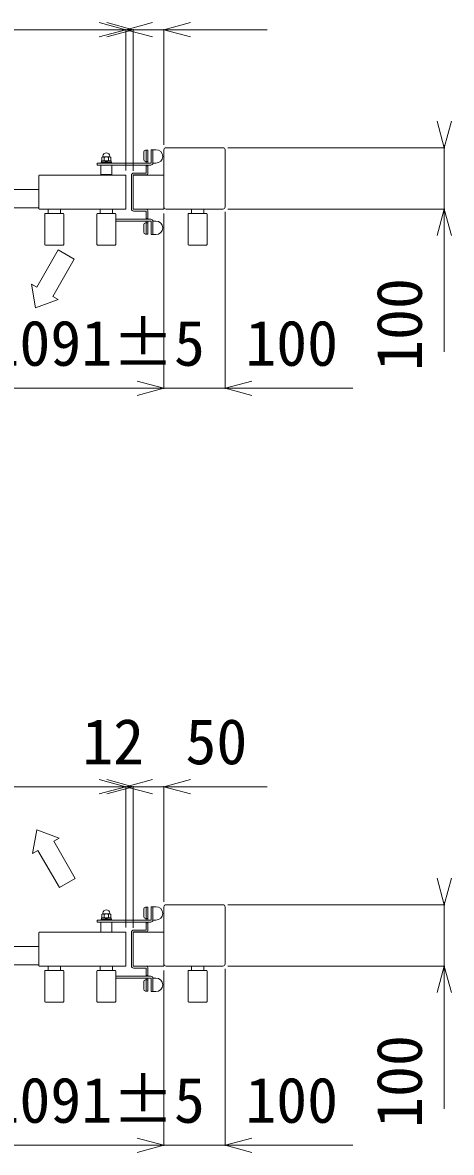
# Model space of a CAD drawing. Units: millimetres, scale not verified. Extents: x -6116 to 6499, y -4320 to 4590.
# Drawn here: x -3158 to -2457, y 1276 to 3119 of the extents above; entities that cross this region are included whole.
import ezdxf
from ezdxf.enums import TextEntityAlignment as Align

# ---------------------------------------------------------------- set-up
doc = ezdxf.new("R2010")
doc.units = ezdxf.units.MM
doc.header["$LTSCALE"] = 20
doc.layers.add('0-0_0', color=7, linetype='Continuous', lineweight=9)
doc.styles.add('ＭＳ ゴシック', font='')
doc.styles.get('ＭＳ ゴシック').set_extended_font_data('MS Gothic')

msp = doc.modelspace()

# ---------------------------------------------------------------- linework, layer by layer
at = {"layer": '0-0_0'}
for p, q in [((-2988.79, 3107.03), (-3032.25, 3118.68)), ((-2976.79, 3107.03), (-3020.25, 3118.68)), ((-2988.79, 3107.03), (-2945.32, 3118.68)), ((-2926.79, 3107.03), (-2883.32, 3118.68)), ((-2988.79, 3107.03), (-3988.79, 3107.03)), ((-2988.79, 3107.03), (-3032.25, 3095.39)), ((-2976.79, 3107.03), (-3020.25, 3095.39)), ((-2988.79, 2877.66), (-2988.79, 3107.83)), ((-2976.79, 3107.03), (-2988.79, 3107.03)), ((-2988.79, 3107.03), (-2945.32, 3095.39)), ((-2976.79, 2877.16), (-2976.79, 3107.83)), ((-2926.79, 3107.03), (-2976.79, 3107.03)), ((-2926.79, 2919.16), (-2926.79, 3107.83)), ((-2468.88, 2914.66), (-2480.53, 2958.12)), ((-2923.29, 2914.66), (-2830.29, 2914.66)), ((-2822.29, 2914.66), (-2468.08, 2914.66)), ((-2468.88, 2914.66), (-2468.88, 2814.66)), ((-3028.49, 2893.01), (-3013.09, 2893.01)), ((-3028.49, 2893.01), (-3028.49, 2891.01)), ((-3028.29, 2898.79), (-3028.29, 2893.01)), ((-3026.41, 2899.51), (-3015.16, 2899.51)), ((-3026.38, 2900.81), (-3026.38, 2899.51)), ((-3024.53, 2898.79), (-3024.53, 2893.01)), ((-3022.79, 2891.01), (-3020.79, 2893.01)), ((-3020.79, 2891.01), (-3018.79, 2893.01)), ((-3017.04, 2898.79), (-3017.04, 2893.01)), ((-3015.11, 2900.81), (-3015.11, 2899.51)), ((-3013.29, 2898.79), (-3013.29, 2893.01)), ((-3013.09, 2893.01), (-3013.09, 2891.01)), ((-2959.79, 2895.16), (-2959.79, 2907.66)), ((-2952.79, 2910.66), (-2956.79, 2910.66)), ((-2955.79, 2892.16), (-2955.79, 2910.66)), ((-2952.79, 2889.41), (-2952.79, 2910.66)), ((-2944.79, 2889.91), (-2944.79, 2911.41)), ((-2926.79, 2911.16), (-2926.79, 2815.16)), ((-2826.79, 2911.16), (-2826.79, 2818.16)), ((-3035.79, 2889.41), (-3035.79, 2886.41)), ((-3035.79, 2889.41), (-2948.29, 2889.41)), ((-3035.79, 2886.41), (-2948.29, 2886.41)), ((-3029.79, 2869.91), (-3029.79, 2886.41)), ((-3029.29, 2891.01), (-3012.29, 2891.01)), ((-3012.29, 2891.01), (-3012.29, 2889.41)), ((-3011.79, 2869.91), (-3011.79, 2886.41)), ((-2952.79, 2892.16), (-2956.79, 2892.16)), ((-2955.79, 2889.41), (-2955.79, 2892.16)), ((-2955.79, 2873.66), (-2955.79, 2886.41)), ((-2952.79, 2885.16), (-2955.79, 2885.16)), ((-2952.79, 2873.66), (-2952.79, 2886.41)), ((-2944.82, 2889.41), (-2939.79, 2889.41)), ((-3130.79, 2815.16), (-3130.79, 2869.16)), ((-2989.29, 2869.66), (-3130.29, 2869.66)), ((-3011.79, 2870.91), (-3029.79, 2870.91)), ((-3011.79, 2869.91), (-3029.79, 2869.91)), ((-3027.29, 2869.91), (-3027.29, 2869.66)), ((-3014.29, 2869.91), (-3014.29, 2869.66)), ((-2988.79, 2815.16), (-2988.79, 2869.16)), ((-2979.79, 2869.66), (-2979.79, 2814.66)), ((-2976.79, 2814.66), (-2976.79, 2869.66)), ((-2976.29, 2873.16), (-2956.29, 2873.16)), ((-2976.29, 2870.16), (-2956.29, 2870.16)), ((-2976.29, 2869.66), (-2927.29, 2869.66)), ((-3130.79, 2846.66), (-3938.79, 2846.66)), ((-3130.79, 2816.66), (-3938.79, 2816.66)), ((-2989.29, 2814.66), (-3130.29, 2814.66)), ((-3121.29, 2756.86), (-3121.29, 2806.46)), ((-3091.29, 2807.46), (-3120.29, 2807.46)), ((-3115.79, 2814.16), (-3115.79, 2807.46)), ((-3096.29, 2814.66), (-3115.29, 2814.66)), ((-3095.79, 2814.16), (-3095.79, 2807.46)), ((-3090.29, 2756.86), (-3090.29, 2806.46)), ((-3036.29, 2756.86), (-3036.29, 2806.46)), ((-3006.29, 2807.46), (-3035.29, 2807.46)), ((-3030.79, 2814.16), (-3030.79, 2807.46)), ((-3011.29, 2814.66), (-3030.29, 2814.66)), ((-3010.79, 2814.16), (-3010.79, 2807.46)), ((-3005.29, 2756.86), (-3005.29, 2806.46)), ((-2976.29, 2814.66), (-2927.29, 2814.66)), ((-2976.29, 2814.16), (-2956.29, 2814.16)), ((-2976.29, 2811.16), (-2956.29, 2811.16)), ((-2955.79, 2810.66), (-2955.79, 2797.91)), ((-2955.79, 2810.66), (-2955.79, 2797.91)), ((-2952.79, 2810.66), (-2952.79, 2797.91)), ((-2952.79, 2810.66), (-2952.79, 2797.91)), ((-2926.79, 2807.16), (-2926.79, 2521.5)), ((-2923.29, 2814.66), (-2830.29, 2814.66)), ((-2887.29, 2756.86), (-2887.29, 2806.46)), ((-2886.29, 2807.46), (-2857.29, 2807.46)), ((-2881.79, 2811.56), (-2881.79, 2814.66)), ((-2881.79, 2814.16), (-2881.79, 2807.46)), ((-2881.29, 2814.66), (-2862.29, 2814.66)), ((-2861.79, 2814.16), (-2861.79, 2807.46)), ((-2856.29, 2756.86), (-2856.29, 2806.46)), ((-2826.79, 2810.16), (-2826.79, 2521.5)), ((-2822.29, 2814.66), (-2468.08, 2814.66)), ((-2468.88, 2814.66), (-2457.23, 2771.19)), ((-3005.29, 2797.91), (-2948.29, 2797.91)), ((-3005.29, 2794.91), (-2948.29, 2794.91)), ((-2959.79, 2789.16), (-2959.79, 2776.66)), ((-2952.79, 2792.16), (-2956.79, 2792.16)), ((-2952.79, 2799.16), (-2955.79, 2799.16)), ((-2955.79, 2794.91), (-2955.79, 2792.16)), ((-2955.79, 2792.16), (-2955.79, 2773.66)), ((-2952.79, 2794.91), (-2952.79, 2773.66)), ((-2944.82, 2794.91), (-2939.79, 2794.91)), ((-2944.79, 2794.41), (-2944.79, 2772.91)), ((-2952.79, 2773.66), (-2956.79, 2773.66)), ((-3091.29, 2755.86), (-3120.29, 2755.86)), ((-3006.29, 2755.86), (-3035.29, 2755.86)), ((-2886.29, 2755.86), (-2857.29, 2755.86)), ((-2926.79, 2522.3), (-2970.25, 2533.95)), ((-2826.79, 2522.3), (-2783.32, 2533.95)), ((-2926.79, 2522.3), (-4017.79, 2522.3)), ((-2926.79, 2522.3), (-2970.25, 2510.65)), ((-2826.79, 2522.3), (-2926.79, 2522.3)), ((-2988.79, 1872.39), (-3032.25, 1884.03)), ((-2976.79, 1872.39), (-3020.25, 1884.03)), ((-2988.79, 1872.39), (-2945.32, 1884.03)), ((-2926.79, 1872.39), (-2883.32, 1884.03)), ((-2988.79, 1872.39), (-3988.79, 1872.39)), ((-2988.79, 1872.39), (-3032.25, 1860.74)), ((-2976.79, 1872.39), (-3020.25, 1860.74)), ((-2988.79, 1643.01), (-2988.79, 1873.19)), ((-2976.79, 1872.39), (-2988.79, 1872.39)), ((-2988.79, 1872.39), (-2945.32, 1860.74)), ((-2976.79, 1642.51), (-2976.79, 1873.19)), ((-2926.79, 1872.39), (-2976.79, 1872.39)), ((-2926.79, 1684.51), (-2926.79, 1873.19)), ((-2468.88, 1680.01), (-2480.53, 1723.48)), ((-2923.29, 1680.01), (-2830.29, 1680.01)), ((-2822.29, 1680.01), (-2468.08, 1680.01)), ((-2468.88, 1680.01), (-2468.88, 1580.01)), ((-3028.29, 1664.14), (-3028.29, 1658.36)), ((-3026.41, 1664.86), (-3015.16, 1664.86)), ((-3026.38, 1666.16), (-3026.38, 1664.86)), ((-3024.53, 1664.14), (-3024.53, 1658.36)), ((-3017.04, 1664.14), (-3017.04, 1658.36)), ((-3015.11, 1666.16), (-3015.11, 1664.86)), ((-3013.29, 1664.14), (-3013.29, 1658.36)), ((-2959.79, 1660.51), (-2959.79, 1673.01)), ((-2952.79, 1676.01), (-2956.79, 1676.01)), ((-2955.79, 1657.51), (-2955.79, 1676.01)), ((-2952.79, 1654.76), (-2952.79, 1676.01)), ((-2944.79, 1655.26), (-2944.79, 1676.76)), ((-2926.79, 1676.51), (-2926.79, 1580.51)), ((-2826.79, 1676.51), (-2826.79, 1583.51)), ((-3035.79, 1654.76), (-3035.79, 1651.76)), ((-3035.79, 1654.76), (-2948.29, 1654.76)), ((-3035.79, 1651.76), (-2948.29, 1651.76)), ((-3029.79, 1635.26), (-3029.79, 1651.76)), ((-3029.29, 1656.36), (-3012.29, 1656.36)), ((-3029.29, 1656.36), (-3029.29, 1654.76)), ((-3028.49, 1658.36), (-3013.09, 1658.36)), ((-3028.49, 1658.36), (-3028.49, 1656.36)), ((-3022.79, 1656.36), (-3020.79, 1658.36)), ((-3020.79, 1656.36), (-3018.79, 1658.36)), ((-3013.09, 1658.36), (-3013.09, 1656.36)), ((-3012.29, 1656.36), (-3012.29, 1654.76)), ((-3011.79, 1635.26), (-3011.79, 1651.76)), ((-2952.79, 1657.51), (-2956.79, 1657.51)), ((-2955.79, 1654.76), (-2955.79, 1657.51)), ((-2955.79, 1639.01), (-2955.79, 1651.76)), ((-2955.79, 1639.01), (-2955.79, 1651.76)), ((-2952.79, 1650.51), (-2955.79, 1650.51)), ((-2952.79, 1639.01), (-2952.79, 1651.76)), ((-2952.79, 1639.01), (-2952.79, 1651.76)), ((-2944.82, 1654.76), (-2939.79, 1654.76)), ((-3130.79, 1580.51), (-3130.79, 1634.51)), ((-2989.29, 1635.01), (-3130.29, 1635.01)), ((-2988.79, 1580.51), (-2988.79, 1634.51)), ((-2979.79, 1580.01), (-2979.79, 1635.01)), ((-2976.79, 1580.01), (-2976.79, 1635.01)), ((-2976.79, 1580.51), (-2976.79, 1634.51)), ((-2976.29, 1638.51), (-2956.29, 1638.51)), ((-2976.29, 1635.51), (-2956.29, 1635.51)), ((-2976.29, 1635.01), (-2927.29, 1635.01)), ((-3130.79, 1612.01), (-3938.79, 1612.01)), ((-3130.79, 1582.01), (-3938.79, 1582.01)), ((-2989.29, 1580.01), (-3130.29, 1580.01)), ((-3121.29, 1522.21), (-3121.29, 1571.81)), ((-3091.29, 1572.81), (-3120.29, 1572.81)), ((-3115.79, 1579.51), (-3115.79, 1572.81)), ((-3096.29, 1580.01), (-3115.29, 1580.01)), ((-3095.79, 1579.51), (-3095.79, 1572.81)), ((-3090.29, 1522.21), (-3090.29, 1571.81)), ((-3036.29, 1522.21), (-3036.29, 1571.81)), ((-3006.29, 1572.81), (-3035.29, 1572.81)), ((-3030.79, 1579.51), (-3030.79, 1572.81)), ((-3011.29, 1580.01), (-3030.29, 1580.01)), ((-3010.79, 1579.51), (-3010.79, 1572.81)), ((-3005.29, 1522.21), (-3005.29, 1571.81)), ((-2976.29, 1580.01), (-2927.29, 1580.01)), ((-2976.29, 1579.51), (-2956.29, 1579.51)), ((-2976.29, 1576.51), (-2956.29, 1576.51)), ((-2955.79, 1576.01), (-2955.79, 1563.26)), ((-2952.79, 1576.01), (-2952.79, 1563.26)), ((-2926.79, 1572.51), (-2926.79, 1286.85)), ((-2923.29, 1580.01), (-2830.29, 1580.01)), ((-2887.29, 1522.21), (-2887.29, 1571.81)), ((-2886.29, 1572.81), (-2857.29, 1572.81)), ((-2881.79, 1576.91), (-2881.79, 1580.01)), ((-2881.79, 1579.51), (-2881.79, 1572.81)), ((-2881.29, 1580.01), (-2862.29, 1580.01)), ((-2861.79, 1579.51), (-2861.79, 1572.81)), ((-2856.29, 1522.21), (-2856.29, 1571.81)), ((-2826.79, 1575.51), (-2826.79, 1286.85)), ((-2822.29, 1580.01), (-2468.08, 1580.01)), ((-2468.88, 1580.01), (-2457.23, 1536.54)), ((-3005.29, 1563.26), (-2948.29, 1563.26)), ((-3005.29, 1560.26), (-2948.29, 1560.26)), ((-2959.79, 1554.51), (-2959.79, 1542.01)), ((-2952.79, 1557.51), (-2956.79, 1557.51)), ((-2952.79, 1564.51), (-2955.79, 1564.51)), ((-2955.79, 1560.26), (-2955.79, 1557.51)), ((-2955.79, 1557.51), (-2955.79, 1539.01)), ((-2952.79, 1560.26), (-2952.79, 1539.01)), ((-2944.82, 1560.26), (-2939.79, 1560.26)), ((-2944.79, 1559.76), (-2944.79, 1538.26)), ((-2952.79, 1539.01), (-2956.79, 1539.01)), ((-3091.29, 1521.21), (-3120.29, 1521.21)), ((-3006.29, 1521.21), (-3035.29, 1521.21)), ((-2886.29, 1521.21), (-2857.29, 1521.21)), ((-2926.79, 1287.65), (-2970.25, 1299.3)), ((-2826.79, 1287.65), (-2783.32, 1299.3)), ((-2926.79, 1287.65), (-4017.79, 1287.65)), ((-2926.79, 1287.65), (-2970.25, 1276.01)), ((-2826.79, 1287.65), (-2926.79, 1287.65))]:
    msp.add_line(p, q, dxfattribs=at)
for points in [[(-2757.99, 3107.03), (-2926.79, 3107.03), (-2883.32, 3095.39)], [(-2468.88, 2918.66), (-2468.88, 2914.66), (-2457.23, 2958.12)], [(-2947.79, 2889.91), (-2947.79, 2911.41), (-2939.79, 2911.41)], [(-3029.29, 2891.01), (-3029.29, 2889.41), (-3012.29, 2889.41)], [(-2881.79, 2814.66), (-2861.79, 2814.66), (-2861.79, 2811.56)], [(-2468.88, 2581.86), (-2468.88, 2814.66), (-2480.53, 2771.19)], [(-2947.79, 2794.41), (-2947.79, 2772.91), (-2939.79, 2772.91)], [(-3108.24, 2672.2), (-3073.24, 2732.82), (-3099.22, 2747.82), (-3134.22, 2687.2), (-3142.88, 2692.2)], [(-3108.24, 2672.2), (-3099.58, 2667.2), (-3136.23, 2653.72), (-3142.88, 2692.2)], [(-2617.99, 2522.3), (-2826.79, 2522.3), (-2783.32, 2510.65)], [(-2757.99, 1872.39), (-2926.79, 1872.39), (-2883.32, 1860.74)], [(-3106.47, 1783.45), (-3097.81, 1788.45), (-3134.46, 1801.93), (-3141.11, 1763.45)], [(-3106.47, 1783.45), (-3071.47, 1722.82), (-3097.45, 1707.82), (-3132.45, 1768.45), (-3141.11, 1763.45)], [(-2468.88, 1684.01), (-2468.88, 1680.01), (-2457.23, 1723.48)], [(-2947.79, 1655.26), (-2947.79, 1676.76), (-2939.79, 1676.76)], [(-2881.79, 1580.01), (-2861.79, 1580.01), (-2861.79, 1576.91)], [(-2468.88, 1347.21), (-2468.88, 1580.01), (-2480.53, 1536.54)], [(-2947.79, 1559.76), (-2947.79, 1538.26), (-2939.79, 1538.26)], [(-2617.99, 1287.65), (-2826.79, 1287.65), (-2783.32, 1276.01)]]:
    msp.add_lwpolyline(points, dxfattribs=at)
for centre, radius, start, end in [((-2923.29, 2911.16), 3.5, 90, 180), ((-2830.29, 2911.16), 3.5, 0, 90), ((-2830.29, 2911.16), 3.5, 0, 90), ((-3026.41, 2896.71), 2.8, 47.92498, 132.07502), ((-3020.79, 2900.51), 5.62, 3.01796, 176.93285), ((-3020.79, 2889.42), 10.09, 68.19745, 111.80255), ((-3015.16, 2896.71), 2.8, 47.92498, 132.07502), ((-2956.79, 2907.66), 3, 90, 180), ((-2956.79, 2895.16), 3, 180, 270), ((-2939.79, 2900.41), 11, 270, 90), ((-2948.29, 2889.91), 0.5, 270, 0), ((-2948.29, 2889.91), 3.5, 270, 0), ((-3130.29, 2869.16), 0.5, 90, 180), ((-2989.29, 2869.16), 0.5, 0, 90), ((-2976.29, 2869.66), 3.5, 90, 180), ((-2976.29, 2869.66), 0.5, 90, 180), ((-2976.29, 2869.16), 0.5, 90, 180), ((-2956.29, 2873.66), 0.5, 270, 0), ((-2956.29, 2873.66), 3.5, 270, 0), ((-2927.29, 2869.16), 0.5, 0, 90), ((-3130.29, 2815.16), 0.5, 180, 270), ((-3120.29, 2806.46), 1, 90, 180), ((-3115.29, 2814.16), 0.5, 90, 180), ((-3096.29, 2814.16), 0.5, 0, 90), ((-3091.29, 2806.46), 1, 360, 90), ((-3035.29, 2806.46), 1, 90, 180), ((-3030.29, 2814.16), 0.5, 90, 180), ((-3011.29, 2814.16), 0.5, 0, 90), ((-3006.29, 2806.46), 1, 360, 90), ((-2989.29, 2815.16), 0.5, 270, 0), ((-2976.29, 2814.66), 3.5, 180, 270), ((-2976.29, 2815.16), 0.5, 180, 270), ((-2976.29, 2814.66), 0.5, 180, 270), ((-2956.29, 2810.66), 3.5, 0, 90), ((-2956.29, 2810.66), 3.5, 0, 90), ((-2956.29, 2810.66), 0.5, 0, 90), ((-2956.29, 2810.66), 0.5, 0, 90), ((-2927.29, 2815.16), 0.5, 270, 0), ((-2923.29, 2818.16), 3.5, 180, 270), ((-2886.29, 2806.46), 1, 90, 180), ((-2881.29, 2814.16), 0.5, 90, 180), ((-2862.29, 2814.16), 0.5, 0, 90), ((-2857.29, 2806.46), 1, 0, 90), ((-2830.29, 2818.16), 3.5, 270, 0), ((-2956.79, 2789.16), 3, 90, 180), ((-2948.29, 2794.41), 3.5, 0, 90), ((-2948.29, 2794.41), 0.5, 0, 90), ((-2939.79, 2783.91), 11, 270, 90), ((-2956.79, 2776.66), 3, 180, 270), ((-3120.29, 2756.86), 1, 180, 270), ((-3091.29, 2756.86), 1, 270, 360), ((-3035.29, 2756.86), 1, 180, 270), ((-3006.29, 2756.86), 1, 270, 360), ((-2886.29, 2756.86), 1, 180, 270), ((-2857.29, 2756.86), 1, 270, 0), ((-2923.29, 1676.51), 3.5, 90, 180), ((-2830.29, 1676.51), 3.5, 0, 90), ((-2830.29, 1676.51), 3.5, 0, 90), ((-3026.41, 1662.06), 2.8, 47.92498, 132.07502), ((-3020.79, 1665.86), 5.62, 3.01796, 176.93285), ((-3020.79, 1654.77), 10.09, 68.19745, 111.80255), ((-3015.16, 1662.06), 2.8, 47.92498, 132.07502), ((-2956.79, 1673.01), 3, 90, 180), ((-2956.79, 1660.51), 3, 180, 270), ((-2939.79, 1665.76), 11, 270, 90), ((-2948.29, 1655.26), 0.5, 270, 360), ((-2948.29, 1655.26), 3.5, 270, 360), ((-3130.29, 1634.51), 0.5, 90, 180), ((-2989.29, 1634.51), 0.5, 0, 90), ((-2976.29, 1635.01), 3.5, 90, 180), ((-2976.29, 1635.01), 0.5, 90, 180), ((-2976.29, 1634.51), 0.5, 90, 180), ((-2956.29, 1639.01), 0.5, 270, 360), ((-2956.29, 1639.01), 0.5, 270, 360), ((-2956.29, 1639.01), 3.5, 270, 360), ((-2956.29, 1639.01), 3.5, 270, 360), ((-2927.29, 1634.51), 0.5, 0, 90), ((-3130.29, 1580.51), 0.5, 180, 270), ((-3120.29, 1571.81), 1, 90, 180), ((-3115.29, 1579.51), 0.5, 90, 180), ((-3096.29, 1579.51), 0.5, 0, 90), ((-3091.29, 1571.81), 1, 360, 90), ((-3035.29, 1571.81), 1, 90, 180), ((-3030.29, 1579.51), 0.5, 90, 180), ((-3011.29, 1579.51), 0.5, 0, 90), ((-3006.29, 1571.81), 1, 360, 90), ((-2989.29, 1580.51), 0.5, 270, 0), ((-2976.29, 1580.01), 3.5, 180, 270), ((-2976.29, 1580.51), 0.5, 180, 270), ((-2976.29, 1580.51), 0.5, 180, 270), ((-2976.29, 1580.01), 0.5, 180, 270), ((-2956.29, 1576.01), 3.5, 360, 90), ((-2956.29, 1576.01), 0.5, 360, 90), ((-2927.29, 1580.51), 0.5, 270, 0), ((-2923.29, 1583.51), 3.5, 180, 270), ((-2886.29, 1571.81), 1, 90, 180), ((-2881.29, 1579.51), 0.5, 90, 180), ((-2862.29, 1579.51), 0.5, 0, 90), ((-2857.29, 1571.81), 1, 0, 90), ((-2830.29, 1583.51), 3.5, 270, 0), ((-2956.79, 1554.51), 3, 90, 180), ((-2948.29, 1559.76), 3.5, 360, 90), ((-2948.29, 1559.76), 0.5, 360, 90), ((-2939.79, 1549.26), 11, 270, 90), ((-2956.79, 1542.01), 3, 180, 270), ((-3120.29, 1522.21), 1, 180, 270), ((-3091.29, 1522.21), 1, 270, 360), ((-3035.29, 1522.21), 1, 180, 270), ((-3006.29, 1522.21), 1, 270, 360), ((-2886.29, 1522.21), 1, 180, 270), ((-2857.29, 1522.21), 1, 270, 0)]:
    msp.add_arc(centre, radius, start, end, dxfattribs=at)

# ---------------------------------------------------------------- texts
at = {"layer": '0-0_0', "style": 'ＭＳ ゴシック'}
for p in [(-2483.26, 2550.56), (-2483.26, 1315.91)]:
    msp.add_text('100', height=74.23, rotation=90, dxfattribs=at).set_placement(p, align=Align.BOTTOM_LEFT)
for s, p in [('アルミ柱間隔\u30001091±5', (-3922.02, 2536.68)), ('100', (-2793.87, 2536.68)), ('12', (-3060.19, 1886.76)), ('50', (-2891.59, 1886.76)), ('アルミ柱間隔\u30001091±5', (-3922.02, 1302.03)), ('100', (-2793.87, 1302.03))]:
    msp.add_text(s, height=74.23, dxfattribs=at).set_placement(p, align=Align.BOTTOM_LEFT)

doc.saveas('drawing.dxf')
